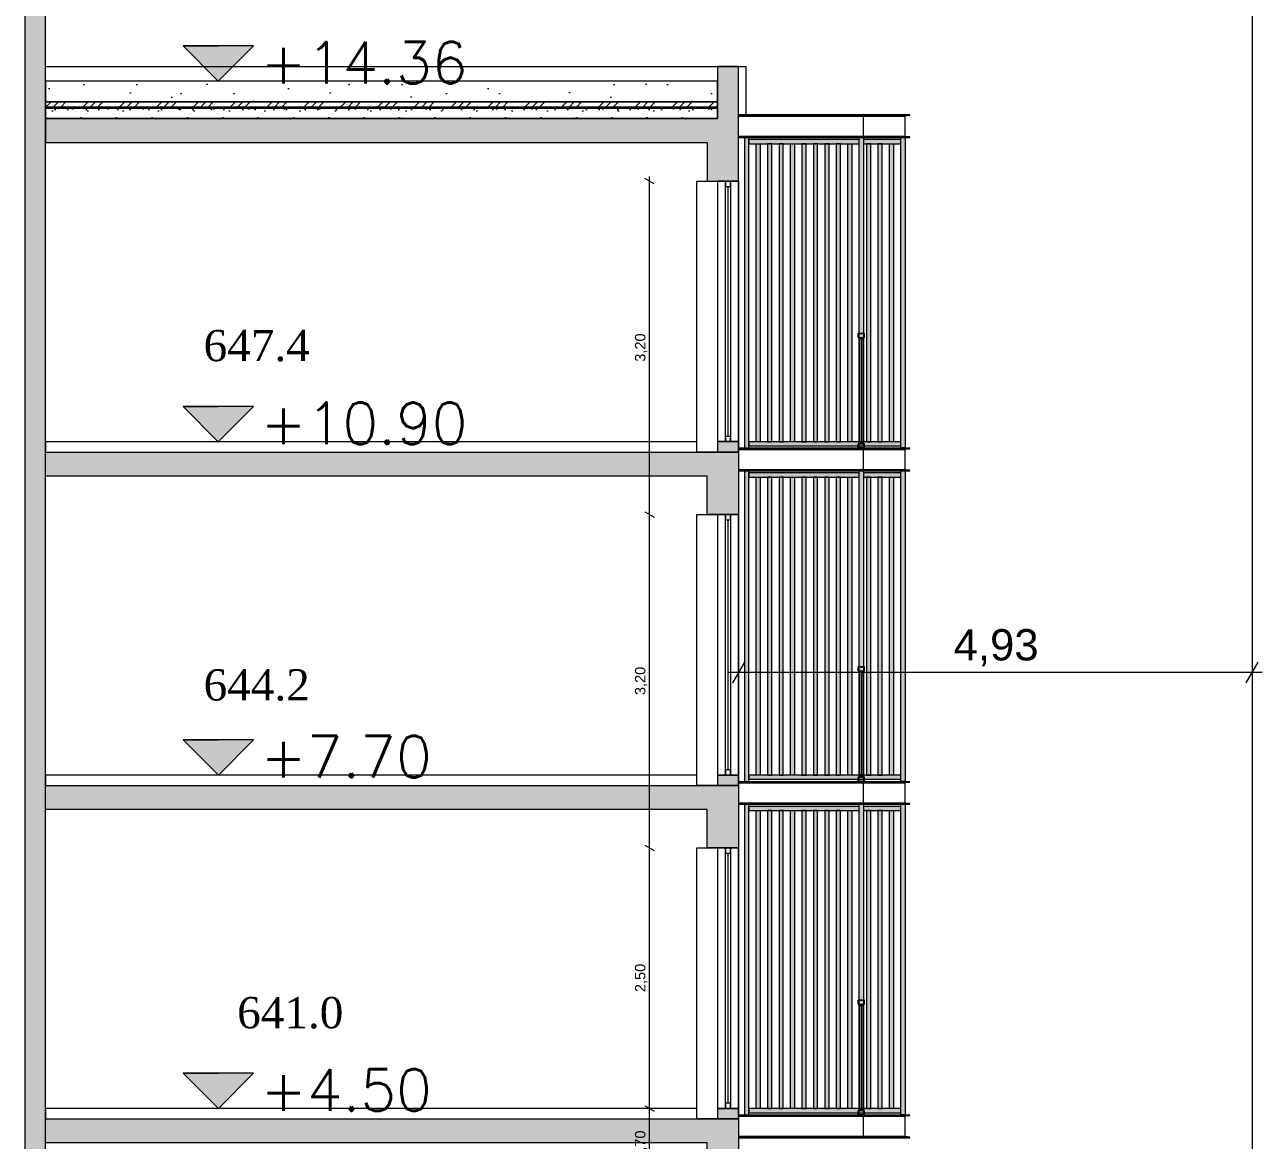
# Model space of a CAD drawing. Header units: metres. Extents: x 476297 to 476657, y 4620828 to 4621206.
# Drawn here: x 476601.54 to 476613.41, y 4621115.2 to 4621125.9 of the extents above; entities that cross this region are included whole.
import ezdxf

# ---------------------------------------------------------------- set-up
doc = ezdxf.new("R2010")
doc.units = ezdxf.units.M
doc.header["$MEASUREMENT"] = 0
for name, color, linetype in [('0_0 Architecture', 7, 'Continuous'), ('0_Pen_No__1', 7, 'Continuous'), ('0_Pen_No__250', 7, 'Continuous'), ('2D Drafting - General_Pen_No__250', 7, 'Continuous'), ('2D Drafting - General_Pen_No__250_Pen_No__7', 7, 'Continuous'), ('Dimensioning - General', 7, 'Continuous'), ('gegmebi_Pen_No__7', 7, 'Continuous'), ('kar-panjara_Pen_No__7', 7, 'Continuous'), ('New2D Drafting - General_Pen_No__250', 7, 'Continuous'), ('New2D Drafting - General_Pen_No__250_Pen_No__7', 7, 'Continuous'), ('New2D Drafting - General_Pen_No__30_Pen_No__9_Pen_No__9', 7, 'Continuous'), ('NewNew_piketebi_Pen_No__7', 7, 'Continuous'), ('Newreg_nak', 7, 'Continuous'), ('NewStructural - Bearing', 7, 'Continuous'), ('Structural - Bearing', 7, 'Continuous'), ('zoma', 7, 'Continuous'), ('zoma_Pen_No__1', 7, 'Continuous')]:
    doc.layers.add(name, color=color, linetype=linetype)
doc.styles.add('GENERATED_STYLE_2', font='arial.ttf')
doc.styles.add('GENERATED_STYLE_6', font='times.ttf')
doc.dimstyles.new('GENERATED_STYLE__3', dxfattribs={"dimtxt": 0.3, "dimasz": 0.152, "dimexe": 0.18, "dimexo": 0.003, "dimgap": 0.09, "dimtad": 1, "dimtih": 1, "dimtoh": 1, "dimzin": 0, "dimdsep": 46, "dimtxsty": 'GENERATED_STYLE_2', "dimblk": 'ARROWHEAD_2', "dimblk1": 'ARROWHEAD_2', "dimblk2": 'ARROWHEAD_2', "dimcen": 0.09, "dimclrd": 1, "dimclre": 1, "dimclrt": 1, "dimadec": 0, "dimazin": 0, "dimtfac": 1, "dimtdec": 4, "dimtmove": 0, "dimatfit": 3, "dimfxl": 1, "dimtolj": 1, "dimtzin": 0, "dimarcsym": 0})
doc.dimstyles.new('GENERATED_STYLE__4', dxfattribs={"dimtxt": 0.1, "dimasz": 0.068641, "dimexe": 0.18, "dimexo": 0.0625, "dimgap": 0.09, "dimtad": 1, "dimzin": 0, "dimdsep": 46, "dimtxsty": 'GENERATED_STYLE_2', "dimblk": 'ARROWHEAD_2', "dimblk1": 'ARROWHEAD_2', "dimblk2": 'ARROWHEAD_2', "dimcen": 0.09, "dimse1": 1, "dimse2": 1, "dimclrd": 142, "dimclre": 142, "dimclrt": 142, "dimadec": 0, "dimazin": 0, "dimtfac": 1, "dimtdec": 4, "dimtmove": 0, "dimatfit": 3, "dimfxl": 1, "dimtolj": 1, "dimtzin": 0, "dimarcsym": 0})

# ---------------------------------------------------------------- blocks, each defined once
blk = doc.blocks.new('*D49', base_point=(476844.527, 4621385.791))
at = {"layer": 'Dimensioning - General', "color": 142, "linetype": 'Continuous', "lineweight": 0, "transparency": 16777216}
for p, q in [((476607.531, 4621115.502), (476607.531, 4621118.003)), ((476607.486, 4621115.528), (476607.576, 4621115.476)), ((476607.531, 4621114.803), (476607.531, 4621115.502)), ((476607.486, 4621114.829), (476607.576, 4621114.777)), ((476607.531, 4621114.759), (476607.531, 4621114.803))]:
    blk.add_line(p, q, dxfattribs=at)
at = {"layer": 'Dimensioning - General', "color": 142, "lineweight": 0, "transparency": 16777216, "insert": (476607.511, 4621115.019), "char_height": 0.1, "attachment_point": 7, "rotation": 90, "style": 'GENERATED_STYLE_2'}
blk.add_mtext('\\A1;{\\pql;\\fArial CYR|b0|i0|c204|p34;0,70}', dxfattribs=at)
blk = doc.blocks.new('ARROWHEAD_2')
at = {"color": 0, "linetype": 'Continuous', "lineweight": 0}
for p, q in [((0, 0), (-1, 0)), ((-0.378, -0.655), (0.378, 0.655))]:
    blk.add_line(p, q, dxfattribs=at)
blk = doc.blocks.new('*D50', base_point=(476844.527, 4621385.791))
at = {"layer": 'Dimensioning - General', "color": 142, "linetype": 'Continuous', "lineweight": 0, "transparency": 16777216}
for p, q in [((476607.531, 4621118.003), (476607.531, 4621121.203)), ((476607.486, 4621118.029), (476607.576, 4621117.977)), ((476607.531, 4621115.502), (476607.531, 4621118.003)), ((476607.486, 4621115.528), (476607.576, 4621115.476))]:
    blk.add_line(p, q, dxfattribs=at)
at = {"layer": 'Dimensioning - General', "color": 142, "lineweight": 0, "transparency": 16777216, "insert": (476607.511, 4621116.619), "char_height": 0.1, "attachment_point": 7, "rotation": 90, "style": 'GENERATED_STYLE_2'}
blk.add_mtext('\\A1;{\\pql;\\fArial CYR|b0|i0|c204|p34;2,50}', dxfattribs=at)
blk = doc.blocks.new('*D51', base_point=(476844.527, 4621385.791))
at = {"layer": 'Dimensioning - General', "color": 142, "linetype": 'Continuous', "lineweight": 0, "transparency": 16777216}
for p, q in [((476607.531, 4621121.203), (476607.531, 4621124.403)), ((476607.486, 4621121.229), (476607.576, 4621121.177)), ((476607.531, 4621118.003), (476607.531, 4621121.203)), ((476607.486, 4621118.029), (476607.576, 4621117.977))]:
    blk.add_line(p, q, dxfattribs=at)
at = {"layer": 'Dimensioning - General', "color": 142, "lineweight": 0, "transparency": 16777216, "insert": (476607.511, 4621119.47), "char_height": 0.1, "attachment_point": 7, "rotation": 90, "style": 'GENERATED_STYLE_2'}
blk.add_mtext('\\A1;{\\pql;\\fArial CYR|b0|i0|c204|p34;3,20}', dxfattribs=at)
blk = doc.blocks.new('*D52', base_point=(476844.527, 4621385.791))
at = {"layer": 'Dimensioning - General', "color": 142, "linetype": 'Continuous', "lineweight": 0, "transparency": 16777216}
for p, q in [((476607.576, 4621124.377), (476607.486, 4621124.429)), ((476607.531, 4621124.403), (476607.531, 4621124.447)), ((476607.531, 4621121.203), (476607.531, 4621124.403)), ((476607.486, 4621121.229), (476607.576, 4621121.177))]:
    blk.add_line(p, q, dxfattribs=at)
at = {"layer": 'Dimensioning - General', "color": 142, "lineweight": 0, "transparency": 16777216, "insert": (476607.511, 4621122.67), "char_height": 0.1, "attachment_point": 7, "rotation": 90, "style": 'GENERATED_STYLE_2'}
blk.add_mtext('\\A1;{\\pql;\\fArial CYR|b0|i0|c204|p34;3,20}', dxfattribs=at)
blk = doc.blocks.new('*D101', base_point=(476844.527, 4621385.791))
at = {"layer": 'zoma', "color": 1, "linetype": 'Continuous', "lineweight": 0, "transparency": 16777216}
for p, q in [((476608.443, 4621119.787), (476608.328, 4621119.587)), ((476608.385, 4621119.837), (476608.385, 4621119.537)), ((476613.258, 4621119.587), (476613.373, 4621119.787)), ((476613.315, 4621119.837), (476613.315, 4621119.537)), ((476608.385, 4621119.687), (476608.288, 4621119.687)), ((476613.315, 4621119.687), (476608.385, 4621119.687)), ((476613.413, 4621119.687), (476613.315, 4621119.687))]:
    blk.add_line(p, q, dxfattribs=at)
at = {"layer": 'zoma', "color": 1, "lineweight": 0, "transparency": 16777216, "insert": (476610.451, 4621119.747), "char_height": 0.3, "attachment_point": 7, "style": 'GENERATED_STYLE_2'}
blk.add_mtext('\\A1;{\\pql;\\fArial CYR|b0|i0|c204|p34;4,93}', dxfattribs=at)

msp = doc.modelspace()

# ---------------------------------------------------------------- hatches: boundary and pattern name
at = {"layer": '0_0 Architecture', "linetype": 'Continuous', "lineweight": 0}
h = msp.add_hatch(dxfattribs=at)
h.set_pattern_fill('CUT_STONE', style=0, pattern_type=2)
h.set_pattern_definition([(45, (476844.52715, 4621386.59104), (-0.25455844, 0.25455844), [0, -0.24, 0, -0.36]), (110, (476845.32715, 4621386.59104), (0.33828934, 0.12312725), [0, -0.176, 0, -0.304])])
h.paths.add_polyline_path([(476608.186, 4621125.363), (476601.735, 4621125.363), (476601.735, 4621125.163), (476608.186, 4621125.163)])
h = msp.add_hatch(dxfattribs=at)
h.set_pattern_fill('ALUMINUM', style=0, pattern_type=2)
h.set_pattern_definition([(45, (476844.52715, 4621385.79104), (-0.1767767, 0.1767767), []), (45, (476844.4918, 4621385.8264), (-0.1767767, 0.1767767), []), (45, (476844.45644, 4621385.86175), (-0.1767767, 0.1767767), [])])
h.paths.add_polyline_path([(476608.186, 4621125.163), (476601.735, 4621125.163), (476601.735, 4621125.113), (476608.186, 4621125.113)])
h = msp.add_hatch(dxfattribs=at)
h.set_pattern_fill('STRUCTURAL_CONCRETE', style=0, pattern_type=2)
h.set_pattern_definition([(0, (476844.52715, 4621385.79104), (0, 0.6235383), [0.06, -0.3]), (0, (476844.70715, 4621386.1028), (0, 0.6235383), [0.06, -0.3]), (60, (476844.52715, 4621385.79104), (-0.54, 0.3117692), [0.06, -0.3]), (60, (476844.88715, 4621385.79104), (-0.54, 0.3117692), [0.06, -0.3]), (120, (476844.58715, 4621385.79104), (0.54, 0.3117692), [0.06, -0.3]), (120, (476844.94715, 4621385.79104), (0.54, 0.3117692), [0.06, -0.3]), (0, (476844.52715, 4621385.85104), (0, 0.120000005), [0, -0.120000005, 0, -0.180000007]), (45, (476844.58715, 4621385.85104), (-0.084852817, 0.084852817), [0, -0.090000004, 0, -0.150000006])])
h.paths.add_polyline_path([(476608.186, 4621125.102), (476601.735, 4621125.102), (476601.735, 4621125.003), (476608.186, 4621125.003)])
at = {"layer": '0_Pen_No__250', "linetype": 'Continuous', "lineweight": 0}
for points in [[(476603.393, 4621125.363), (476603.731, 4621125.701), (476603.055, 4621125.701)], [(476603.393, 4621121.902), (476603.731, 4621122.24), (476603.055, 4621122.24)], [(476603.394, 4621118.702), (476603.732, 4621119.04), (476603.056, 4621119.04)], [(476603.395, 4621115.502), (476603.732, 4621115.84), (476603.057, 4621115.84)]]:
    msp.add_hatch(color=142, dxfattribs=at).paths.add_polyline_path(points)
at = {"layer": '2D Drafting - General_Pen_No__250', "linetype": 'Continuous', "lineweight": 0}
for points in [[(476601.735, 4621124.773), (476608.085, 4621124.773), (476608.085, 4621124.403), (476608.385, 4621124.403), (476608.385, 4621124.823), (476608.385, 4621125.003), (476608.385, 4621125.502), (476608.185, 4621125.502), (476608.185, 4621125.003), (476601.735, 4621125.003)], [(476601.735, 4621121.572), (476601.735, 4621121.803), (476608.385, 4621121.803), (476608.385, 4621121.203), (476608.085, 4621121.203), (476608.085, 4621121.572)], [(476601.735, 4621118.372), (476601.735, 4621118.603), (476608.385, 4621118.603), (476608.385, 4621118.003), (476608.085, 4621118.003), (476608.085, 4621118.372)], [(476601.735, 4621115.172), (476601.735, 4621115.403), (476608.385, 4621115.403), (476608.385, 4621114.803), (476608.085, 4621114.803), (476608.085, 4621115.172)]]:
    msp.add_hatch(color=7, dxfattribs=at).paths.add_polyline_path(points)
at = {"layer": '2D Drafting - General_Pen_No__250_Pen_No__7', "linetype": 'Continuous', "lineweight": 0}
for points in [[(476608.385, 4621121.803), (476608.385, 4621121.903), (476608.185, 4621121.903), (476608.185, 4621121.803)], [(476608.385, 4621118.603), (476608.385, 4621118.703), (476608.185, 4621118.703), (476608.185, 4621118.603)], [(476608.385, 4621115.403), (476608.385, 4621115.503), (476608.185, 4621115.503), (476608.185, 4621115.403)]]:
    msp.add_hatch(color=7, dxfattribs=at).paths.add_polyline_path(points)
at = {"layer": 'New2D Drafting - General_Pen_No__250', "linetype": 'Continuous', "lineweight": 0}
msp.add_hatch(color=154, dxfattribs=at).paths.add_polyline_path([(476601.735, 4621110.203), (476601.735, 4621126.432), (476601.535, 4621126.432), (476601.535, 4621110.203)])
at = {"layer": 'New2D Drafting - General_Pen_No__250_Pen_No__7', "linetype": 'Continuous', "lineweight": 0}
h = msp.add_hatch(dxfattribs=at)
h.set_pattern_fill('BATT_INSULATION', style=0, pattern_type=2)
h.set_pattern_definition([(60, (476844.52715, 4621385.791044), (-0.038971143, 0.0225), []), (122.833095, (476844.52715, 4621385.791044), (0.0368060797, 0.01875), [])])
h.paths.add_polyline_path([(476601.735, 4621125.102), (476608.186, 4621125.102), (476608.186, 4621125.113), (476601.735, 4621125.113)])
at = {"layer": 'New2D Drafting - General_Pen_No__30_Pen_No__9_Pen_No__9', "linetype": 'Continuous', "lineweight": 0}
for points in [[(476608.485, 4621124.822), (476608.445, 4621124.822), (476608.445, 4621121.842), (476608.485, 4621121.842)], [(476608.485, 4621124.802), (476608.485, 4621124.762), (476609.545, 4621124.762), (476609.545, 4621124.802)], [(476609.545, 4621124.822), (476609.585, 4621124.822), (476609.585, 4621121.842), (476609.545, 4621121.842)], [(476609.585, 4621124.802), (476609.585, 4621124.762), (476609.945, 4621124.762), (476609.945, 4621124.802)], [(476609.985, 4621124.822), (476609.985, 4621121.842), (476609.945, 4621121.842), (476609.945, 4621124.822)], [(476608.555, 4621124.762), (476608.595, 4621124.762), (476608.595, 4621121.902), (476608.555, 4621121.902)], [(476608.705, 4621124.762), (476608.665, 4621124.762), (476608.665, 4621121.902), (476608.705, 4621121.902)], [(476608.815, 4621124.762), (476608.775, 4621124.762), (476608.775, 4621121.902), (476608.815, 4621121.902)], [(476608.885, 4621124.762), (476608.925, 4621124.762), (476608.925, 4621121.902), (476608.885, 4621121.902)], [(476609.035, 4621124.762), (476608.995, 4621124.762), (476608.995, 4621121.902), (476609.035, 4621121.902)], [(476609.145, 4621124.762), (476609.105, 4621124.762), (476609.105, 4621121.902), (476609.145, 4621121.902)], [(476609.255, 4621124.762), (476609.215, 4621124.762), (476609.215, 4621121.902), (476609.255, 4621121.902)], [(476609.365, 4621124.762), (476609.325, 4621124.762), (476609.325, 4621121.902), (476609.365, 4621121.902)], [(476609.435, 4621124.762), (476609.475, 4621124.762), (476609.475, 4621121.902), (476609.435, 4621121.902)], [(476609.655, 4621124.762), (476609.615, 4621124.762), (476609.615, 4621121.902), (476609.655, 4621121.902)], [(476609.765, 4621124.762), (476609.725, 4621124.762), (476609.725, 4621121.902), (476609.765, 4621121.902)], [(476609.835, 4621124.762), (476609.875, 4621124.762), (476609.875, 4621121.902), (476609.835, 4621121.902)], [(476609.545, 4621122.942), (476609.535, 4621122.942), (476609.535, 4621122.902), (476609.545, 4621122.902), (476609.545, 4621121.882), (476609.535, 4621121.882), (476609.535, 4621121.842), (476609.595, 4621121.842), (476609.595, 4621121.882), (476609.585, 4621121.882), (476609.585, 4621122.902), (476609.595, 4621122.902), (476609.595, 4621122.942), (476609.585, 4621122.942)], [(476608.485, 4621121.902), (476608.485, 4621121.862), (476609.945, 4621121.862), (476609.945, 4621121.902)], [(476608.485, 4621121.622), (476608.445, 4621121.622), (476608.445, 4621118.642), (476608.485, 4621118.642)], [(476608.485, 4621121.602), (476608.485, 4621121.562), (476609.545, 4621121.562), (476609.545, 4621121.602)], [(476609.545, 4621121.622), (476609.585, 4621121.622), (476609.585, 4621118.642), (476609.545, 4621118.642)], [(476609.585, 4621121.602), (476609.585, 4621121.562), (476609.945, 4621121.562), (476609.945, 4621121.602)], [(476609.945, 4621121.622), (476609.985, 4621121.622), (476609.985, 4621118.642), (476609.945, 4621118.642)], [(476608.555, 4621121.562), (476608.595, 4621121.562), (476608.595, 4621118.702), (476608.555, 4621118.702)], [(476608.705, 4621121.562), (476608.665, 4621121.562), (476608.665, 4621118.702), (476608.705, 4621118.702)], [(476608.815, 4621121.562), (476608.775, 4621121.562), (476608.775, 4621118.702), (476608.815, 4621118.702)], [(476608.885, 4621121.562), (476608.925, 4621121.562), (476608.925, 4621118.702), (476608.885, 4621118.702)], [(476609.035, 4621121.562), (476608.995, 4621121.562), (476608.995, 4621118.702), (476609.035, 4621118.702)], [(476609.145, 4621121.562), (476609.105, 4621121.562), (476609.105, 4621118.702), (476609.145, 4621118.702)], [(476609.255, 4621121.562), (476609.215, 4621121.562), (476609.215, 4621118.702), (476609.255, 4621118.702)], [(476609.365, 4621121.562), (476609.325, 4621121.562), (476609.325, 4621118.702), (476609.365, 4621118.702)], [(476609.435, 4621121.562), (476609.475, 4621121.562), (476609.475, 4621118.702), (476609.435, 4621118.702)], [(476609.655, 4621121.562), (476609.615, 4621121.562), (476609.615, 4621118.702), (476609.655, 4621118.702)], [(476609.765, 4621121.562), (476609.725, 4621121.562), (476609.725, 4621118.702), (476609.765, 4621118.702)], [(476609.835, 4621121.562), (476609.875, 4621121.562), (476609.875, 4621118.702), (476609.835, 4621118.702)], [(476609.545, 4621119.742), (476609.535, 4621119.742), (476609.535, 4621119.702), (476609.545, 4621119.702), (476609.545, 4621118.682), (476609.535, 4621118.682), (476609.535, 4621118.642), (476609.595, 4621118.642), (476609.595, 4621118.682), (476609.585, 4621118.682), (476609.585, 4621119.702), (476609.595, 4621119.702), (476609.595, 4621119.742), (476609.585, 4621119.742)], [(476608.485, 4621118.702), (476608.485, 4621118.662), (476609.945, 4621118.662), (476609.945, 4621118.702)], [(476608.485, 4621118.422), (476608.445, 4621118.422), (476608.445, 4621115.442), (476608.485, 4621115.442)], [(476608.485, 4621118.402), (476608.485, 4621118.362), (476609.545, 4621118.362), (476609.545, 4621118.402)], [(476608.555, 4621118.362), (476608.595, 4621118.362), (476608.595, 4621115.502), (476608.555, 4621115.502)], [(476608.705, 4621118.362), (476608.665, 4621118.362), (476608.665, 4621115.502), (476608.705, 4621115.502)], [(476608.815, 4621118.362), (476608.775, 4621118.362), (476608.775, 4621115.502), (476608.815, 4621115.502)], [(476608.885, 4621118.362), (476608.925, 4621118.362), (476608.925, 4621115.502), (476608.885, 4621115.502)], [(476609.035, 4621118.362), (476608.995, 4621118.362), (476608.995, 4621115.502), (476609.035, 4621115.502)], [(476609.145, 4621118.362), (476609.105, 4621118.362), (476609.105, 4621115.502), (476609.145, 4621115.502)], [(476609.255, 4621118.362), (476609.215, 4621118.362), (476609.215, 4621115.502), (476609.255, 4621115.502)], [(476609.365, 4621118.362), (476609.325, 4621118.362), (476609.325, 4621115.502), (476609.365, 4621115.502)], [(476609.435, 4621118.362), (476609.475, 4621118.362), (476609.475, 4621115.502), (476609.435, 4621115.502)], [(476609.545, 4621118.422), (476609.585, 4621118.422), (476609.585, 4621115.442), (476609.545, 4621115.442)], [(476609.585, 4621118.402), (476609.585, 4621118.362), (476609.945, 4621118.362), (476609.945, 4621118.402)], [(476609.655, 4621118.362), (476609.615, 4621118.362), (476609.615, 4621115.502), (476609.655, 4621115.502)], [(476609.765, 4621118.362), (476609.725, 4621118.362), (476609.725, 4621115.502), (476609.765, 4621115.502)], [(476609.835, 4621118.362), (476609.875, 4621118.362), (476609.875, 4621115.502), (476609.835, 4621115.502)], [(476609.945, 4621118.422), (476609.985, 4621118.422), (476609.985, 4621115.442), (476609.945, 4621115.442)], [(476609.545, 4621116.542), (476609.535, 4621116.542), (476609.535, 4621116.502), (476609.545, 4621116.502), (476609.545, 4621115.482), (476609.535, 4621115.482), (476609.535, 4621115.442), (476609.595, 4621115.442), (476609.595, 4621115.482), (476609.585, 4621115.482), (476609.585, 4621116.502), (476609.595, 4621116.502), (476609.595, 4621116.542), (476609.585, 4621116.542)], [(476608.485, 4621115.502), (476608.485, 4621115.462), (476609.945, 4621115.462), (476609.945, 4621115.502)]]:
    msp.add_hatch(color=255, dxfattribs=at).paths.add_polyline_path(points)

# ---------------------------------------------------------------- linework, layer by layer
at = {"layer": '0_0 Architecture', "color": 7, "linetype": 'Continuous', "lineweight": 0, "flags": 128}
for points in [[(476608.186, 4621125.363), (476601.735, 4621125.363), (476601.735, 4621125.163), (476608.186, 4621125.163)], [(476608.186, 4621125.163), (476601.735, 4621125.163), (476601.735, 4621125.113), (476608.186, 4621125.113)], [(476608.186, 4621125.102), (476601.735, 4621125.102), (476601.735, 4621125.003), (476608.186, 4621125.003)]]:
    msp.add_lwpolyline(points, close=True, dxfattribs=at)
at = {"layer": '0_Pen_No__1', "color": 7, "linetype": 'Continuous', "lineweight": 0, "flags": 128}
for points in [[(476603.393, 4621125.363), (476603.055, 4621125.701), (476603.393, 4621125.701)], [(476603.393, 4621125.363), (476603.731, 4621125.701), (476603.393, 4621125.701)], [(476604.656, 4621125.363), (476603.056, 4621125.363)], [(476603.393, 4621121.902), (476603.055, 4621122.24), (476603.393, 4621122.24)], [(476603.393, 4621121.902), (476603.731, 4621122.24), (476603.393, 4621122.24)], [(476604.656, 4621121.903), (476603.056, 4621121.902)], [(476603.394, 4621118.702), (476603.056, 4621119.04), (476603.394, 4621119.04)], [(476603.394, 4621118.702), (476603.732, 4621119.04), (476603.394, 4621119.04)], [(476604.656, 4621118.703), (476603.056, 4621118.702)], [(476603.395, 4621115.502), (476603.057, 4621115.84), (476603.395, 4621115.84)], [(476603.395, 4621115.502), (476603.732, 4621115.84), (476603.395, 4621115.84)], [(476604.657, 4621115.503), (476603.057, 4621115.502)]]:
    msp.add_lwpolyline(points, dxfattribs=at)
at = {"layer": '0_Pen_No__250', "color": 142, "linetype": 'Continuous', "lineweight": 0, "flags": 128}
for points in [[(476603.393, 4621125.363), (476603.731, 4621125.701), (476603.055, 4621125.701)], [(476603.393, 4621121.902), (476603.731, 4621122.24), (476603.055, 4621122.24)], [(476603.394, 4621118.702), (476603.732, 4621119.04), (476603.056, 4621119.04)], [(476603.395, 4621115.502), (476603.732, 4621115.84), (476603.057, 4621115.84)]]:
    msp.add_lwpolyline(points, close=True, dxfattribs=at)
at = {"layer": '2D Drafting - General_Pen_No__250', "color": 7, "linetype": 'Continuous', "lineweight": 0, "flags": 128}
for points in [[(476601.735, 4621124.773), (476608.085, 4621124.773), (476608.085, 4621124.403), (476608.385, 4621124.403), (476608.385, 4621124.823), (476608.385, 4621125.003), (476608.385, 4621125.502), (476608.185, 4621125.502), (476608.185, 4621125.003), (476601.735, 4621125.003)], [(476601.735, 4621121.572), (476601.735, 4621121.803), (476608.385, 4621121.803), (476608.385, 4621121.203), (476608.085, 4621121.203), (476608.085, 4621121.572)], [(476601.735, 4621118.372), (476601.735, 4621118.603), (476608.385, 4621118.603), (476608.385, 4621118.003), (476608.085, 4621118.003), (476608.085, 4621118.372)], [(476601.735, 4621115.172), (476601.735, 4621115.403), (476608.385, 4621115.403), (476608.385, 4621114.803), (476608.085, 4621114.803), (476608.085, 4621115.172)]]:
    msp.add_lwpolyline(points, close=True, dxfattribs=at)
at = {"layer": '2D Drafting - General_Pen_No__250_Pen_No__7', "color": 7, "linetype": 'Continuous', "lineweight": 0, "flags": 128}
for points in [[(476608.385, 4621121.803), (476608.385, 4621121.903), (476608.185, 4621121.903), (476608.185, 4621121.803)], [(476608.385, 4621118.603), (476608.385, 4621118.703), (476608.185, 4621118.703), (476608.185, 4621118.603)], [(476608.385, 4621115.403), (476608.385, 4621115.503), (476608.185, 4621115.503), (476608.185, 4621115.403)]]:
    msp.add_lwpolyline(points, close=True, dxfattribs=at)
at = {"layer": 'gegmebi_Pen_No__7', "color": 7, "linetype": 'Continuous', "lineweight": 0}
for p, q in [((476601.735, 4621125.502), (476608.385, 4621125.502)), ((476608.285, 4621124.353), (476608.285, 4621121.953)), ((476608.285, 4621121.153), (476608.285, 4621118.753)), ((476608.285, 4621117.953), (476608.285, 4621115.553))]:
    msp.add_line(p, q, dxfattribs=at)
at = {"layer": 'gegmebi_Pen_No__7', "color": 7, "linetype": 'Continuous', "lineweight": 0, "flags": 128}
for points in [[(476608.26, 4621124.403), (476608.31, 4621124.403), (476608.31, 4621121.903), (476608.26, 4621121.903)], [(476608.26, 4621124.353), (476608.31, 4621124.353), (476608.31, 4621124.403), (476608.26, 4621124.403)], [(476608.26, 4621121.903), (476608.31, 4621121.903), (476608.31, 4621121.953), (476608.26, 4621121.953)], [(476601.735, 4621121.802), (476607.985, 4621121.802), (476607.985, 4621121.902), (476601.735, 4621121.902)], [(476608.26, 4621121.203), (476608.31, 4621121.203), (476608.31, 4621118.703), (476608.26, 4621118.703)], [(476608.26, 4621121.153), (476608.31, 4621121.153), (476608.31, 4621121.203), (476608.26, 4621121.203)], [(476608.26, 4621118.703), (476608.31, 4621118.703), (476608.31, 4621118.753), (476608.26, 4621118.753)], [(476601.735, 4621118.602), (476607.985, 4621118.602), (476607.985, 4621118.702), (476601.735, 4621118.702)], [(476608.26, 4621118.003), (476608.31, 4621118.003), (476608.31, 4621115.503), (476608.26, 4621115.503)], [(476608.26, 4621117.953), (476608.31, 4621117.953), (476608.31, 4621118.003), (476608.26, 4621118.003)], [(476608.26, 4621115.503), (476608.31, 4621115.503), (476608.31, 4621115.553), (476608.26, 4621115.553)], [(476601.735, 4621115.402), (476607.985, 4621115.402), (476607.985, 4621115.502), (476601.735, 4621115.502)]]:
    msp.add_lwpolyline(points, close=True, dxfattribs=at)
at = {"layer": 'kar-panjara_Pen_No__7', "color": 7, "linetype": 'Continuous', "lineweight": 0, "flags": 128}
for points in [[(476608.385, 4621124.403), (476608.385, 4621121.803), (476607.985, 4621121.803), (476607.985, 4621124.403)], [(476608.385, 4621124.403), (476608.185, 4621124.403), (476608.185, 4621121.903), (476608.385, 4621121.903)], [(476608.385, 4621121.203), (476608.385, 4621118.603), (476607.985, 4621118.603), (476607.985, 4621121.203)], [(476608.385, 4621121.203), (476608.185, 4621121.203), (476608.185, 4621118.703), (476608.385, 4621118.703)], [(476608.385, 4621118.003), (476608.385, 4621115.403), (476607.985, 4621115.403), (476607.985, 4621118.003)], [(476608.385, 4621118.003), (476608.185, 4621118.003), (476608.185, 4621115.503), (476608.385, 4621115.503)]]:
    msp.add_lwpolyline(points, close=True, dxfattribs=at)
at = {"layer": 'New2D Drafting - General_Pen_No__250', "color": 7, "linetype": 'Continuous', "lineweight": 0, "flags": 128}
msp.add_lwpolyline([(476601.735, 4621110.203), (476601.735, 4621126.432), (476601.535, 4621126.432), (476601.535, 4621110.203)], close=True, dxfattribs=at)
at = {"layer": 'New2D Drafting - General_Pen_No__250_Pen_No__7', "color": 7, "linetype": 'Continuous', "lineweight": 0, "flags": 128}
msp.add_lwpolyline([(476601.735, 4621125.102), (476608.186, 4621125.102), (476608.186, 4621125.113), (476601.735, 4621125.113)], close=True, dxfattribs=at)
at = {"layer": 'New2D Drafting - General_Pen_No__30_Pen_No__9_Pen_No__9', "color": 7, "linetype": 'Continuous', "lineweight": 0, "flags": 128}
for points in [[(476608.485, 4621124.822), (476608.445, 4621124.822), (476608.445, 4621121.842), (476608.485, 4621121.842)], [(476608.485, 4621124.802), (476608.485, 4621124.762), (476609.545, 4621124.762), (476609.545, 4621124.802)], [(476609.545, 4621124.822), (476609.585, 4621124.822), (476609.585, 4621121.842), (476609.545, 4621121.842)], [(476609.585, 4621124.802), (476609.585, 4621124.762), (476609.945, 4621124.762), (476609.945, 4621124.802)], [(476609.985, 4621124.822), (476609.985, 4621121.842), (476609.945, 4621121.842), (476609.945, 4621124.822)], [(476608.555, 4621124.762), (476608.595, 4621124.762), (476608.595, 4621121.902), (476608.555, 4621121.902)], [(476608.705, 4621124.762), (476608.665, 4621124.762), (476608.665, 4621121.902), (476608.705, 4621121.902)], [(476608.815, 4621124.762), (476608.775, 4621124.762), (476608.775, 4621121.902), (476608.815, 4621121.902)], [(476608.885, 4621124.762), (476608.925, 4621124.762), (476608.925, 4621121.902), (476608.885, 4621121.902)], [(476609.035, 4621124.762), (476608.995, 4621124.762), (476608.995, 4621121.902), (476609.035, 4621121.902)], [(476609.145, 4621124.762), (476609.105, 4621124.762), (476609.105, 4621121.902), (476609.145, 4621121.902)], [(476609.255, 4621124.762), (476609.215, 4621124.762), (476609.215, 4621121.902), (476609.255, 4621121.902)], [(476609.365, 4621124.762), (476609.325, 4621124.762), (476609.325, 4621121.902), (476609.365, 4621121.902)], [(476609.435, 4621124.762), (476609.475, 4621124.762), (476609.475, 4621121.902), (476609.435, 4621121.902)], [(476609.655, 4621124.762), (476609.615, 4621124.762), (476609.615, 4621121.902), (476609.655, 4621121.902)], [(476609.765, 4621124.762), (476609.725, 4621124.762), (476609.725, 4621121.902), (476609.765, 4621121.902)], [(476609.835, 4621124.762), (476609.875, 4621124.762), (476609.875, 4621121.902), (476609.835, 4621121.902)], [(476609.545, 4621122.942), (476609.535, 4621122.942), (476609.535, 4621122.902), (476609.545, 4621122.902), (476609.545, 4621121.882), (476609.535, 4621121.882), (476609.535, 4621121.842), (476609.595, 4621121.842), (476609.595, 4621121.882), (476609.585, 4621121.882), (476609.585, 4621122.902), (476609.595, 4621122.902), (476609.595, 4621122.942), (476609.585, 4621122.942)], [(476608.485, 4621121.902), (476608.485, 4621121.862), (476609.945, 4621121.862), (476609.945, 4621121.902)], [(476608.485, 4621121.622), (476608.445, 4621121.622), (476608.445, 4621118.642), (476608.485, 4621118.642)], [(476608.485, 4621121.602), (476608.485, 4621121.562), (476609.545, 4621121.562), (476609.545, 4621121.602)], [(476609.545, 4621121.622), (476609.585, 4621121.622), (476609.585, 4621118.642), (476609.545, 4621118.642)], [(476609.585, 4621121.602), (476609.585, 4621121.562), (476609.945, 4621121.562), (476609.945, 4621121.602)], [(476609.945, 4621121.622), (476609.985, 4621121.622), (476609.985, 4621118.642), (476609.945, 4621118.642)], [(476608.555, 4621121.562), (476608.595, 4621121.562), (476608.595, 4621118.702), (476608.555, 4621118.702)], [(476608.705, 4621121.562), (476608.665, 4621121.562), (476608.665, 4621118.702), (476608.705, 4621118.702)], [(476608.815, 4621121.562), (476608.775, 4621121.562), (476608.775, 4621118.702), (476608.815, 4621118.702)], [(476608.885, 4621121.562), (476608.925, 4621121.562), (476608.925, 4621118.702), (476608.885, 4621118.702)], [(476609.035, 4621121.562), (476608.995, 4621121.562), (476608.995, 4621118.702), (476609.035, 4621118.702)], [(476609.145, 4621121.562), (476609.105, 4621121.562), (476609.105, 4621118.702), (476609.145, 4621118.702)], [(476609.255, 4621121.562), (476609.215, 4621121.562), (476609.215, 4621118.702), (476609.255, 4621118.702)], [(476609.365, 4621121.562), (476609.325, 4621121.562), (476609.325, 4621118.702), (476609.365, 4621118.702)], [(476609.435, 4621121.562), (476609.475, 4621121.562), (476609.475, 4621118.702), (476609.435, 4621118.702)], [(476609.655, 4621121.562), (476609.615, 4621121.562), (476609.615, 4621118.702), (476609.655, 4621118.702)], [(476609.765, 4621121.562), (476609.725, 4621121.562), (476609.725, 4621118.702), (476609.765, 4621118.702)], [(476609.835, 4621121.562), (476609.875, 4621121.562), (476609.875, 4621118.702), (476609.835, 4621118.702)], [(476609.545, 4621119.742), (476609.535, 4621119.742), (476609.535, 4621119.702), (476609.545, 4621119.702), (476609.545, 4621118.682), (476609.535, 4621118.682), (476609.535, 4621118.642), (476609.595, 4621118.642), (476609.595, 4621118.682), (476609.585, 4621118.682), (476609.585, 4621119.702), (476609.595, 4621119.702), (476609.595, 4621119.742), (476609.585, 4621119.742)], [(476608.485, 4621118.702), (476608.485, 4621118.662), (476609.945, 4621118.662), (476609.945, 4621118.702)], [(476608.485, 4621118.422), (476608.445, 4621118.422), (476608.445, 4621115.442), (476608.485, 4621115.442)], [(476608.485, 4621118.402), (476608.485, 4621118.362), (476609.545, 4621118.362), (476609.545, 4621118.402)], [(476608.555, 4621118.362), (476608.595, 4621118.362), (476608.595, 4621115.502), (476608.555, 4621115.502)], [(476608.705, 4621118.362), (476608.665, 4621118.362), (476608.665, 4621115.502), (476608.705, 4621115.502)], [(476608.815, 4621118.362), (476608.775, 4621118.362), (476608.775, 4621115.502), (476608.815, 4621115.502)], [(476608.885, 4621118.362), (476608.925, 4621118.362), (476608.925, 4621115.502), (476608.885, 4621115.502)], [(476609.035, 4621118.362), (476608.995, 4621118.362), (476608.995, 4621115.502), (476609.035, 4621115.502)], [(476609.145, 4621118.362), (476609.105, 4621118.362), (476609.105, 4621115.502), (476609.145, 4621115.502)], [(476609.255, 4621118.362), (476609.215, 4621118.362), (476609.215, 4621115.502), (476609.255, 4621115.502)], [(476609.365, 4621118.362), (476609.325, 4621118.362), (476609.325, 4621115.502), (476609.365, 4621115.502)], [(476609.435, 4621118.362), (476609.475, 4621118.362), (476609.475, 4621115.502), (476609.435, 4621115.502)], [(476609.545, 4621118.422), (476609.585, 4621118.422), (476609.585, 4621115.442), (476609.545, 4621115.442)], [(476609.585, 4621118.402), (476609.585, 4621118.362), (476609.945, 4621118.362), (476609.945, 4621118.402)], [(476609.655, 4621118.362), (476609.615, 4621118.362), (476609.615, 4621115.502), (476609.655, 4621115.502)], [(476609.765, 4621118.362), (476609.725, 4621118.362), (476609.725, 4621115.502), (476609.765, 4621115.502)], [(476609.835, 4621118.362), (476609.875, 4621118.362), (476609.875, 4621115.502), (476609.835, 4621115.502)], [(476609.945, 4621118.422), (476609.985, 4621118.422), (476609.985, 4621115.442), (476609.945, 4621115.442)], [(476609.545, 4621116.542), (476609.535, 4621116.542), (476609.535, 4621116.502), (476609.545, 4621116.502), (476609.545, 4621115.482), (476609.535, 4621115.482), (476609.535, 4621115.442), (476609.595, 4621115.442), (476609.595, 4621115.482), (476609.585, 4621115.482), (476609.585, 4621116.502), (476609.595, 4621116.502), (476609.595, 4621116.542), (476609.585, 4621116.542)], [(476608.485, 4621115.502), (476608.485, 4621115.462), (476609.945, 4621115.462), (476609.945, 4621115.502)]]:
    msp.add_lwpolyline(points, close=True, dxfattribs=at)
at = {"layer": 'Newreg_nak', "color": 7, "linetype": 'Continuous', "lineweight": 0, "flags": 128}
msp.add_lwpolyline([(476608.385, 4621125.502), (476608.455, 4621125.502), (476608.455, 4621125.042)], dxfattribs=at)
at = {"layer": 'NewStructural - Bearing', "color": 1, "linetype": 'Continuous', "lineweight": 0}
msp.add_line((476613.315, 4621127.728), (476613.315, 4621104.091), dxfattribs=at)
at = {"layer": 'NewStructural - Bearing', "color": 7, "linetype": 'Continuous', "lineweight": 0}
for p, q in [((476609.535, 4621122.942), (476609.595, 4621122.942)), ((476609.535, 4621122.902), (476609.535, 4621122.942)), ((476609.535, 4621122.902), (476609.595, 4621122.902)), ((476609.545, 4621122.902), (476609.545, 4621122.892)), ((476609.545, 4621122.892), (476609.564, 4621122.892)), ((476609.564, 4621122.892), (476609.566, 4621122.892)), ((476609.564, 4621122.892), (476609.564, 4621121.892)), ((476609.566, 4621122.892), (476609.585, 4621122.892)), ((476609.566, 4621122.892), (476609.566, 4621121.892)), ((476609.575, 4621122.902), (476609.595, 4621122.902)), ((476609.585, 4621122.902), (476609.585, 4621122.892)), ((476609.595, 4621122.902), (476609.595, 4621122.942)), ((476609.535, 4621121.882), (476609.595, 4621121.882)), ((476609.535, 4621121.842), (476609.535, 4621121.882)), ((476609.535, 4621121.842), (476609.595, 4621121.842)), ((476609.545, 4621121.892), (476609.545, 4621121.882)), ((476609.545, 4621121.892), (476609.564, 4621121.892)), ((476609.564, 4621121.892), (476609.566, 4621121.892)), ((476609.566, 4621121.892), (476609.585, 4621121.892)), ((476609.575, 4621121.882), (476609.595, 4621121.882)), ((476609.585, 4621121.892), (476609.585, 4621121.882)), ((476609.595, 4621121.842), (476609.595, 4621121.882)), ((476609.535, 4621119.742), (476609.595, 4621119.742)), ((476609.535, 4621119.702), (476609.535, 4621119.742)), ((476609.535, 4621119.702), (476609.595, 4621119.702)), ((476609.545, 4621119.702), (476609.545, 4621119.692)), ((476609.545, 4621119.692), (476609.564, 4621119.692)), ((476609.564, 4621119.692), (476609.566, 4621119.692)), ((476609.564, 4621119.692), (476609.564, 4621118.692)), ((476609.566, 4621119.692), (476609.585, 4621119.692)), ((476609.566, 4621119.692), (476609.566, 4621118.692)), ((476609.575, 4621119.702), (476609.595, 4621119.702)), ((476609.585, 4621119.702), (476609.585, 4621119.692)), ((476609.595, 4621119.702), (476609.595, 4621119.742)), ((476609.535, 4621118.682), (476609.595, 4621118.682)), ((476609.535, 4621118.642), (476609.535, 4621118.682)), ((476609.535, 4621118.642), (476609.595, 4621118.642)), ((476609.545, 4621118.692), (476609.545, 4621118.682)), ((476609.545, 4621118.692), (476609.564, 4621118.692)), ((476609.564, 4621118.692), (476609.566, 4621118.692)), ((476609.566, 4621118.692), (476609.585, 4621118.692)), ((476609.575, 4621118.682), (476609.595, 4621118.682)), ((476609.585, 4621118.692), (476609.585, 4621118.682)), ((476609.595, 4621118.642), (476609.595, 4621118.682)), ((476609.535, 4621116.542), (476609.595, 4621116.542)), ((476609.535, 4621116.502), (476609.535, 4621116.542)), ((476609.535, 4621116.502), (476609.595, 4621116.502)), ((476609.545, 4621116.502), (476609.545, 4621116.492)), ((476609.545, 4621116.492), (476609.564, 4621116.492)), ((476609.564, 4621116.492), (476609.566, 4621116.492)), ((476609.564, 4621116.492), (476609.564, 4621115.492)), ((476609.566, 4621116.492), (476609.585, 4621116.492)), ((476609.566, 4621116.492), (476609.566, 4621115.492)), ((476609.575, 4621116.502), (476609.595, 4621116.502)), ((476609.585, 4621116.502), (476609.585, 4621116.492)), ((476609.595, 4621116.502), (476609.595, 4621116.542)), ((476609.535, 4621115.482), (476609.595, 4621115.482)), ((476609.535, 4621115.442), (476609.535, 4621115.482)), ((476609.535, 4621115.442), (476609.595, 4621115.442)), ((476609.545, 4621115.492), (476609.545, 4621115.482)), ((476609.545, 4621115.492), (476609.564, 4621115.492)), ((476609.564, 4621115.492), (476609.566, 4621115.492)), ((476609.566, 4621115.492), (476609.585, 4621115.492)), ((476609.575, 4621115.482), (476609.595, 4621115.482)), ((476609.585, 4621115.492), (476609.585, 4621115.482)), ((476609.595, 4621115.442), (476609.595, 4621115.482))]:
    msp.add_line(p, q, dxfattribs=at)
at = {"layer": 'Structural - Bearing', "color": 7, "linetype": 'Continuous', "lineweight": 0}
for p, q in [((476608.385, 4621125.042), (476609.632, 4621125.042)), ((476608.385, 4621125.039), (476609.632, 4621125.039)), ((476608.385, 4621125.035), (476609.627, 4621125.035)), ((476608.385, 4621125.031), (476609.59, 4621125.031)), ((476608.385, 4621125.027), (476609.585, 4621125.027)), ((476609.585, 4621125.042), (476610.032, 4621125.042)), ((476609.585, 4621125.039), (476610.032, 4621125.039)), ((476609.585, 4621125.035), (476610.027, 4621125.035)), ((476609.585, 4621125.031), (476609.99, 4621125.031)), ((476609.585, 4621125.027), (476609.586, 4621125.029)), ((476609.585, 4621124.836), (476609.585, 4621125.027)), ((476609.585, 4621125.027), (476609.985, 4621125.027)), ((476609.586, 4621125.029), (476609.587, 4621125.03)), ((476609.587, 4621125.03), (476609.589, 4621125.031)), ((476609.589, 4621125.031), (476609.59, 4621125.031)), ((476609.59, 4621125.031), (476609.627, 4621125.035)), ((476609.627, 4621125.035), (476609.628, 4621125.036)), ((476609.628, 4621125.036), (476609.63, 4621125.037)), ((476609.63, 4621125.037), (476609.631, 4621125.038)), ((476609.631, 4621125.038), (476609.632, 4621125.039)), ((476609.632, 4621125.039), (476609.632, 4621125.042)), ((476609.985, 4621125.027), (476609.986, 4621125.029)), ((476609.985, 4621124.836), (476609.985, 4621125.027)), ((476609.986, 4621125.029), (476609.987, 4621125.03)), ((476609.987, 4621125.03), (476609.989, 4621125.031)), ((476609.989, 4621125.031), (476609.99, 4621125.031)), ((476609.99, 4621125.031), (476610.027, 4621125.035)), ((476610.027, 4621125.035), (476610.028, 4621125.036)), ((476610.028, 4621125.036), (476610.03, 4621125.037)), ((476610.03, 4621125.037), (476610.031, 4621125.038)), ((476610.031, 4621125.038), (476610.032, 4621125.039)), ((476610.032, 4621125.039), (476610.032, 4621125.042)), ((476608.385, 4621124.836), (476609.585, 4621124.836)), ((476608.385, 4621124.832), (476609.59, 4621124.832)), ((476608.385, 4621124.828), (476609.627, 4621124.828)), ((476608.385, 4621124.824), (476609.632, 4621124.824)), ((476608.385, 4621124.822), (476609.632, 4621124.822)), ((476609.586, 4621124.835), (476609.585, 4621124.836)), ((476609.585, 4621124.836), (476609.985, 4621124.836)), ((476609.585, 4621124.832), (476609.99, 4621124.832)), ((476609.585, 4621124.828), (476610.027, 4621124.828)), ((476609.585, 4621124.824), (476610.032, 4621124.824)), ((476609.585, 4621124.822), (476610.032, 4621124.822)), ((476609.587, 4621124.833), (476609.586, 4621124.835)), ((476609.589, 4621124.833), (476609.587, 4621124.833)), ((476609.59, 4621124.832), (476609.589, 4621124.833)), ((476609.627, 4621124.828), (476609.59, 4621124.832)), ((476609.628, 4621124.828), (476609.627, 4621124.828)), ((476609.63, 4621124.827), (476609.628, 4621124.828)), ((476609.631, 4621124.826), (476609.63, 4621124.827)), ((476609.632, 4621124.824), (476609.631, 4621124.826)), ((476609.632, 4621124.822), (476609.632, 4621124.824)), ((476609.986, 4621124.835), (476609.985, 4621124.836)), ((476609.987, 4621124.833), (476609.986, 4621124.835)), ((476609.989, 4621124.833), (476609.987, 4621124.833)), ((476609.99, 4621124.832), (476609.989, 4621124.833)), ((476610.027, 4621124.828), (476609.99, 4621124.832)), ((476610.028, 4621124.828), (476610.027, 4621124.828)), ((476610.03, 4621124.827), (476610.028, 4621124.828)), ((476610.031, 4621124.826), (476610.03, 4621124.827)), ((476610.032, 4621124.824), (476610.031, 4621124.826)), ((476610.032, 4621124.822), (476610.032, 4621124.824)), ((476608.385, 4621121.842), (476609.632, 4621121.842)), ((476608.385, 4621121.839), (476609.632, 4621121.839)), ((476608.385, 4621121.835), (476609.627, 4621121.835)), ((476608.385, 4621121.831), (476609.59, 4621121.831)), ((476608.385, 4621121.827), (476609.585, 4621121.827)), ((476609.585, 4621121.842), (476610.032, 4621121.842)), ((476609.585, 4621121.839), (476610.032, 4621121.839)), ((476609.585, 4621121.835), (476610.027, 4621121.835)), ((476609.585, 4621121.831), (476609.99, 4621121.831)), ((476609.585, 4621121.827), (476609.586, 4621121.829)), ((476609.585, 4621121.636), (476609.585, 4621121.827)), ((476609.585, 4621121.827), (476609.985, 4621121.827)), ((476609.586, 4621121.829), (476609.587, 4621121.83)), ((476609.587, 4621121.83), (476609.589, 4621121.831)), ((476609.589, 4621121.831), (476609.59, 4621121.831)), ((476609.59, 4621121.831), (476609.627, 4621121.835)), ((476609.627, 4621121.835), (476609.628, 4621121.836)), ((476609.628, 4621121.836), (476609.63, 4621121.837)), ((476609.63, 4621121.837), (476609.631, 4621121.838)), ((476609.631, 4621121.838), (476609.632, 4621121.839)), ((476609.632, 4621121.839), (476609.632, 4621121.842)), ((476609.985, 4621121.827), (476609.986, 4621121.829)), ((476609.985, 4621121.636), (476609.985, 4621121.827)), ((476609.986, 4621121.829), (476609.987, 4621121.83)), ((476609.987, 4621121.83), (476609.989, 4621121.831)), ((476609.989, 4621121.831), (476609.99, 4621121.831)), ((476609.99, 4621121.831), (476610.027, 4621121.835)), ((476610.027, 4621121.835), (476610.028, 4621121.836)), ((476610.028, 4621121.836), (476610.03, 4621121.837)), ((476610.03, 4621121.837), (476610.031, 4621121.838)), ((476610.031, 4621121.838), (476610.032, 4621121.839)), ((476610.032, 4621121.839), (476610.032, 4621121.842)), ((476608.385, 4621121.636), (476609.585, 4621121.636)), ((476608.385, 4621121.632), (476609.59, 4621121.632)), ((476608.385, 4621121.628), (476609.627, 4621121.628)), ((476608.385, 4621121.624), (476609.632, 4621121.624)), ((476608.385, 4621121.622), (476609.632, 4621121.622)), ((476609.586, 4621121.635), (476609.585, 4621121.636)), ((476609.585, 4621121.636), (476609.985, 4621121.636)), ((476609.585, 4621121.632), (476609.99, 4621121.632)), ((476609.585, 4621121.628), (476610.027, 4621121.628)), ((476609.585, 4621121.624), (476610.032, 4621121.624)), ((476609.585, 4621121.622), (476610.032, 4621121.622)), ((476609.587, 4621121.633), (476609.586, 4621121.635)), ((476609.589, 4621121.633), (476609.587, 4621121.633)), ((476609.59, 4621121.632), (476609.589, 4621121.633)), ((476609.627, 4621121.628), (476609.59, 4621121.632)), ((476609.628, 4621121.628), (476609.627, 4621121.628)), ((476609.63, 4621121.627), (476609.628, 4621121.628)), ((476609.631, 4621121.626), (476609.63, 4621121.627)), ((476609.632, 4621121.624), (476609.631, 4621121.626)), ((476609.632, 4621121.622), (476609.632, 4621121.624)), ((476609.986, 4621121.635), (476609.985, 4621121.636)), ((476609.987, 4621121.633), (476609.986, 4621121.635)), ((476609.989, 4621121.633), (476609.987, 4621121.633)), ((476609.99, 4621121.632), (476609.989, 4621121.633)), ((476610.027, 4621121.628), (476609.99, 4621121.632)), ((476610.028, 4621121.628), (476610.027, 4621121.628)), ((476610.03, 4621121.627), (476610.028, 4621121.628)), ((476610.031, 4621121.626), (476610.03, 4621121.627)), ((476610.032, 4621121.624), (476610.031, 4621121.626)), ((476610.032, 4621121.622), (476610.032, 4621121.624)), ((476608.385, 4621118.642), (476609.632, 4621118.642)), ((476608.385, 4621118.639), (476609.632, 4621118.639)), ((476608.385, 4621118.635), (476609.627, 4621118.635)), ((476608.385, 4621118.631), (476609.59, 4621118.631)), ((476608.385, 4621118.627), (476609.585, 4621118.627)), ((476609.585, 4621118.642), (476610.032, 4621118.642)), ((476609.585, 4621118.639), (476610.032, 4621118.639)), ((476609.585, 4621118.635), (476610.027, 4621118.635)), ((476609.585, 4621118.631), (476609.99, 4621118.631)), ((476609.585, 4621118.627), (476609.586, 4621118.629)), ((476609.585, 4621118.436), (476609.585, 4621118.627)), ((476609.585, 4621118.627), (476609.985, 4621118.627)), ((476609.586, 4621118.629), (476609.587, 4621118.63)), ((476609.587, 4621118.63), (476609.589, 4621118.631)), ((476609.589, 4621118.631), (476609.59, 4621118.631)), ((476609.59, 4621118.631), (476609.627, 4621118.635)), ((476609.627, 4621118.635), (476609.628, 4621118.636)), ((476609.628, 4621118.636), (476609.63, 4621118.637)), ((476609.63, 4621118.637), (476609.631, 4621118.638)), ((476609.631, 4621118.638), (476609.632, 4621118.639)), ((476609.632, 4621118.639), (476609.632, 4621118.642)), ((476609.985, 4621118.627), (476609.986, 4621118.629)), ((476609.985, 4621118.436), (476609.985, 4621118.627)), ((476609.986, 4621118.629), (476609.987, 4621118.63)), ((476609.987, 4621118.63), (476609.989, 4621118.631)), ((476609.989, 4621118.631), (476609.99, 4621118.631)), ((476609.99, 4621118.631), (476610.027, 4621118.635)), ((476610.027, 4621118.635), (476610.028, 4621118.636)), ((476610.028, 4621118.636), (476610.03, 4621118.637)), ((476610.03, 4621118.637), (476610.031, 4621118.638)), ((476610.031, 4621118.638), (476610.032, 4621118.639)), ((476610.032, 4621118.639), (476610.032, 4621118.642)), ((476608.385, 4621118.436), (476609.585, 4621118.436)), ((476608.385, 4621118.432), (476609.59, 4621118.432)), ((476608.385, 4621118.428), (476609.627, 4621118.428)), ((476608.385, 4621118.424), (476609.632, 4621118.424)), ((476608.385, 4621118.422), (476609.632, 4621118.422)), ((476609.586, 4621118.435), (476609.585, 4621118.436)), ((476609.585, 4621118.436), (476609.985, 4621118.436)), ((476609.585, 4621118.432), (476609.99, 4621118.432)), ((476609.585, 4621118.428), (476610.027, 4621118.428)), ((476609.585, 4621118.424), (476610.032, 4621118.424)), ((476609.585, 4621118.422), (476610.032, 4621118.422)), ((476609.587, 4621118.433), (476609.586, 4621118.435)), ((476609.589, 4621118.433), (476609.587, 4621118.433)), ((476609.59, 4621118.432), (476609.589, 4621118.433)), ((476609.627, 4621118.428), (476609.59, 4621118.432)), ((476609.628, 4621118.428), (476609.627, 4621118.428)), ((476609.63, 4621118.427), (476609.628, 4621118.428)), ((476609.631, 4621118.426), (476609.63, 4621118.427)), ((476609.632, 4621118.424), (476609.631, 4621118.426)), ((476609.632, 4621118.422), (476609.632, 4621118.424)), ((476609.986, 4621118.435), (476609.985, 4621118.436)), ((476609.987, 4621118.433), (476609.986, 4621118.435)), ((476609.989, 4621118.433), (476609.987, 4621118.433)), ((476609.99, 4621118.432), (476609.989, 4621118.433)), ((476610.027, 4621118.428), (476609.99, 4621118.432)), ((476610.028, 4621118.428), (476610.027, 4621118.428)), ((476610.03, 4621118.427), (476610.028, 4621118.428)), ((476610.031, 4621118.426), (476610.03, 4621118.427)), ((476610.032, 4621118.424), (476610.031, 4621118.426)), ((476610.032, 4621118.422), (476610.032, 4621118.424)), ((476608.384, 4621115.442), (476609.632, 4621115.442)), ((476608.384, 4621115.439), (476609.632, 4621115.439)), ((476608.384, 4621115.435), (476609.627, 4621115.435)), ((476608.384, 4621115.431), (476609.59, 4621115.431)), ((476608.384, 4621115.427), (476609.585, 4621115.427)), ((476609.585, 4621115.442), (476610.032, 4621115.442)), ((476609.585, 4621115.439), (476610.032, 4621115.439)), ((476609.585, 4621115.435), (476610.027, 4621115.435)), ((476609.585, 4621115.431), (476609.99, 4621115.431)), ((476609.585, 4621115.427), (476609.586, 4621115.429)), ((476609.585, 4621115.236), (476609.585, 4621115.427)), ((476609.585, 4621115.427), (476609.985, 4621115.427)), ((476609.586, 4621115.429), (476609.587, 4621115.43)), ((476609.587, 4621115.43), (476609.589, 4621115.431)), ((476609.589, 4621115.431), (476609.59, 4621115.431)), ((476609.59, 4621115.431), (476609.627, 4621115.435)), ((476609.627, 4621115.435), (476609.628, 4621115.436)), ((476609.628, 4621115.436), (476609.63, 4621115.437)), ((476609.63, 4621115.437), (476609.631, 4621115.438)), ((476609.631, 4621115.438), (476609.632, 4621115.439)), ((476609.632, 4621115.439), (476609.632, 4621115.442)), ((476609.985, 4621115.427), (476609.986, 4621115.429)), ((476609.985, 4621115.236), (476609.985, 4621115.427)), ((476609.986, 4621115.429), (476609.987, 4621115.43)), ((476609.987, 4621115.43), (476609.989, 4621115.431)), ((476609.989, 4621115.431), (476609.99, 4621115.431)), ((476609.99, 4621115.431), (476610.027, 4621115.435)), ((476610.027, 4621115.435), (476610.028, 4621115.436)), ((476610.028, 4621115.436), (476610.03, 4621115.437)), ((476610.03, 4621115.437), (476610.031, 4621115.438)), ((476610.031, 4621115.438), (476610.032, 4621115.439)), ((476610.032, 4621115.439), (476610.032, 4621115.442)), ((476608.384, 4621115.236), (476609.585, 4621115.236)), ((476608.384, 4621115.232), (476609.59, 4621115.232)), ((476608.384, 4621115.228), (476609.627, 4621115.228)), ((476608.384, 4621115.224), (476609.632, 4621115.224)), ((476608.384, 4621115.222), (476609.632, 4621115.222)), ((476609.586, 4621115.235), (476609.585, 4621115.236)), ((476609.585, 4621115.236), (476609.985, 4621115.236)), ((476609.585, 4621115.232), (476609.99, 4621115.232)), ((476609.585, 4621115.228), (476610.027, 4621115.228)), ((476609.585, 4621115.224), (476610.032, 4621115.224)), ((476609.585, 4621115.222), (476610.032, 4621115.222)), ((476609.587, 4621115.233), (476609.586, 4621115.235)), ((476609.589, 4621115.233), (476609.587, 4621115.233)), ((476609.59, 4621115.232), (476609.589, 4621115.233)), ((476609.627, 4621115.228), (476609.59, 4621115.232)), ((476609.628, 4621115.228), (476609.627, 4621115.228)), ((476609.63, 4621115.227), (476609.628, 4621115.228)), ((476609.631, 4621115.226), (476609.63, 4621115.227)), ((476609.632, 4621115.224), (476609.631, 4621115.226)), ((476609.632, 4621115.222), (476609.632, 4621115.224)), ((476609.986, 4621115.235), (476609.985, 4621115.236)), ((476609.987, 4621115.233), (476609.986, 4621115.235)), ((476609.989, 4621115.233), (476609.987, 4621115.233)), ((476609.99, 4621115.232), (476609.989, 4621115.233)), ((476610.027, 4621115.228), (476609.99, 4621115.232)), ((476610.028, 4621115.228), (476610.027, 4621115.228)), ((476610.03, 4621115.227), (476610.028, 4621115.228)), ((476610.031, 4621115.226), (476610.03, 4621115.227)), ((476610.032, 4621115.224), (476610.031, 4621115.226)), ((476610.032, 4621115.222), (476610.032, 4621115.224))]:
    msp.add_line(p, q, dxfattribs=at)

# ---------------------------------------------------------------- texts
at = {"layer": 'NewNew_piketebi_Pen_No__7', "color": 1, "linetype": 'Continuous', "lineweight": 0, "char_height": 0.3, "attachment_point": 4, "style": 'GENERATED_STYLE_6'}
for s, insert in [('\\A1;{\\pql;\\fTimes New Roman|b0|i0|c0|p18;6\\fTimes New Roman|b0|i0|c0|p18;4\\fTimes New Roman|b0|i0|c0|p18;7.4}', (476603.252, 4621122.822)), ('\\A1;{\\pql;\\fTimes New Roman|b0|i0|c0|p18;6\\fTimes New Roman|b0|i0|c0|p18;44\\fTimes New Roman|b0|i0|c0|p18;.\\fTimes New Roman|b0|i0|c0|p18;2}', (476603.252, 4621119.565)), ('\\A1;{\\pql;\\fTimes New Roman|b0|i0|c0|p18;6\\fTimes New Roman|b0|i0|c0|p18;41\\fTimes New Roman|b0|i0|c0|p18;.\\fTimes New Roman|b0|i0|c0|p18;0}', (476603.574, 4621116.419))]:
    msp.add_mtext(s, dxfattribs=dict(at, insert=insert))
at = {"layer": 'zoma_Pen_No__1', "color": 142, "linetype": 'Continuous', "lineweight": 0, "char_height": 0.4, "attachment_point": 7, "rotation": 0.014}
for s, insert in [('\\A1;{\\pql;\\Ftxt.shx;+14.\\Ftxt.shx;36}', (476603.796, 4621125.34)), ('\\A1;{\\pql;\\Ftxt.shx;+\\Ftxt.shx;10\\Ftxt.shx;.\\Ftxt.shx;9\\Ftxt.shx;0}', (476603.796, 4621121.879)), ('\\A1;{\\pql;\\Ftxt.shx;+\\Ftxt.shx;7\\Ftxt.shx;.\\Ftxt.shx;7\\Ftxt.shx;0}', (476603.796, 4621118.679)), ('\\A1;{\\pql;\\Ftxt.shx;+\\Ftxt.shx;4\\Ftxt.shx;.\\Ftxt.shx;5\\Ftxt.shx;0}', (476603.797, 4621115.479))]:
    msp.add_mtext(s, dxfattribs=dict(at, insert=insert))

# ---------------------------------------------------------------- dimensions: what is measured, and where the dimension line sits
at = {"layer": 'Dimensioning - General', "color": 142, "linetype": 'Continuous', "lineweight": 0}
for base, p1, p2, picture, middle in [((476607.531, 4621124.403), (476607.985, 4621121.203), (476607.985, 4621124.403), '*D52', (476607.461, 4621122.8)), ((476607.531, 4621121.203), (476607.985, 4621118.003), (476607.985, 4621121.203), '*D51', (476607.461, 4621119.6)), ((476607.531, 4621118.003), (476607.985, 4621115.502), (476607.985, 4621118.003), '*D50', (476607.461, 4621116.749)), ((476607.531, 4621115.502), (476608.085, 4621114.803), (476607.985, 4621115.502), '*D49', (476607.461, 4621115.149))]:
    dim = msp.add_linear_dim(base=base, p1=p1, p2=p2, angle=90, dimstyle='GENERATED_STYLE__4', dxfattribs=at)
    dim.commit()
    dim.dimension.update_dxf_attribs({"geometry": picture, "text_midpoint": middle, "dimtype": 160, "text_rotation": 90})
at = {"layer": 'zoma', "color": 1, "linetype": 'Continuous', "lineweight": 0}
dim = msp.add_linear_dim(base=(476608.385, 4621119.687), p1=(476613.315, 4621119.687), p2=(476608.385, 4621118.703), angle=180, dimstyle='GENERATED_STYLE__3', dxfattribs=at)
dim.commit()
dim.dimension.update_dxf_attribs({"geometry": '*D101', "text_midpoint": (476610.841, 4621119.897), "dimtype": 160})

doc.saveas('drawing.dxf')
